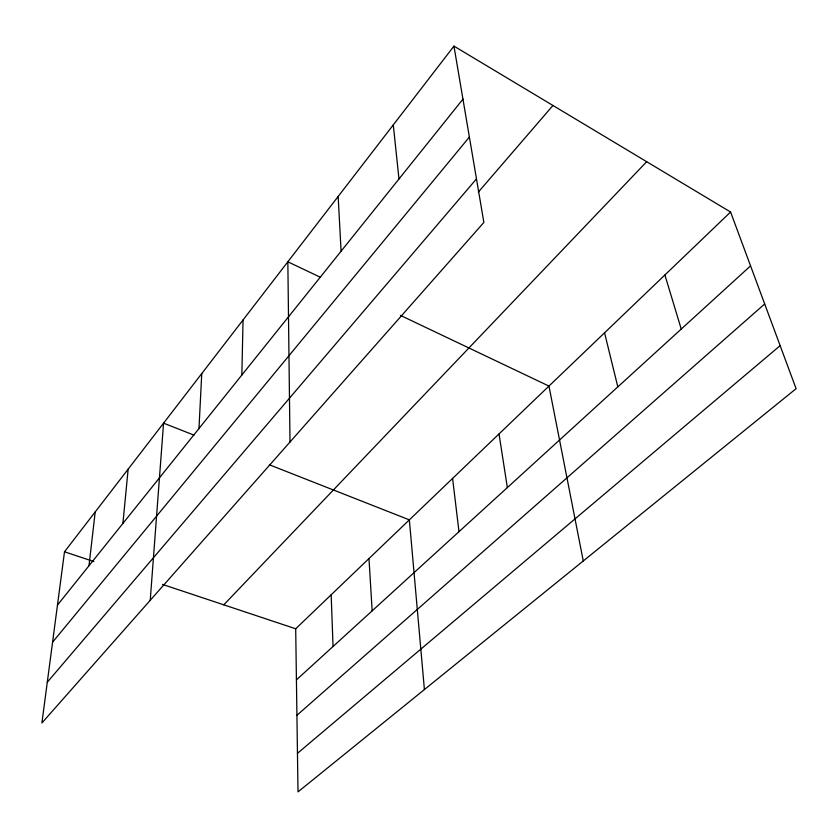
<?xml version="1.0" encoding="UTF-8"?>
<svg xmlns="http://www.w3.org/2000/svg" width="838" height="838" viewBox="0 0 838 838"><rect width="100%" height="100%" fill="white"/><g stroke="black" fill="none" stroke-linecap="round" stroke-linejoin="round"><path stroke-width="1.26" d="M241.847 375.036L243.051 319.959M198.973 428.522L201.759 373.57M150.232 600.301L163.567 423.159L194.007 435.132M122.903 523.446L128.151 469.144M88.996 565.744L95.207 511.913M453.955 46.111L64.505 551.792L41.9 722.995L483.872 222.437L453.955 46.111L730.589 212.024L796.1 388.675L298.003 791.889L295.699 628.783L730.589 212.024M57.466 605.088L462.953 99.156M52.564 642.201L469.385 137.044M47.284 682.237L476.487 178.861M478.33 192.101L552.944 105.483M223.788 604.837L646.685 161.703M296.422 679.88L750.565 265.876M296.924 715.285L764.685 303.974M297.459 753.331L780.147 345.644M64.505 551.792L93.887 561.575M162.478 584.411L295.699 628.783M269.344 464.776L409.353 519.864L424.405 689.559M320.64 277.399L287.843 261.791L290 442.003M400.438 315.381L548.963 386.088L583.269 560.957M664.901 274.99L681.242 329.072M604.565 332.801L617.816 386.894M499.019 433.948L507.357 487.59M452.593 478.425L458.983 531.68M393.284 124.883L398.972 178.986M368.971 558.569L372.156 610.839M338.154 196.469L341.097 251.191M331.167 594.802L333.042 646.496"/></g></svg>
